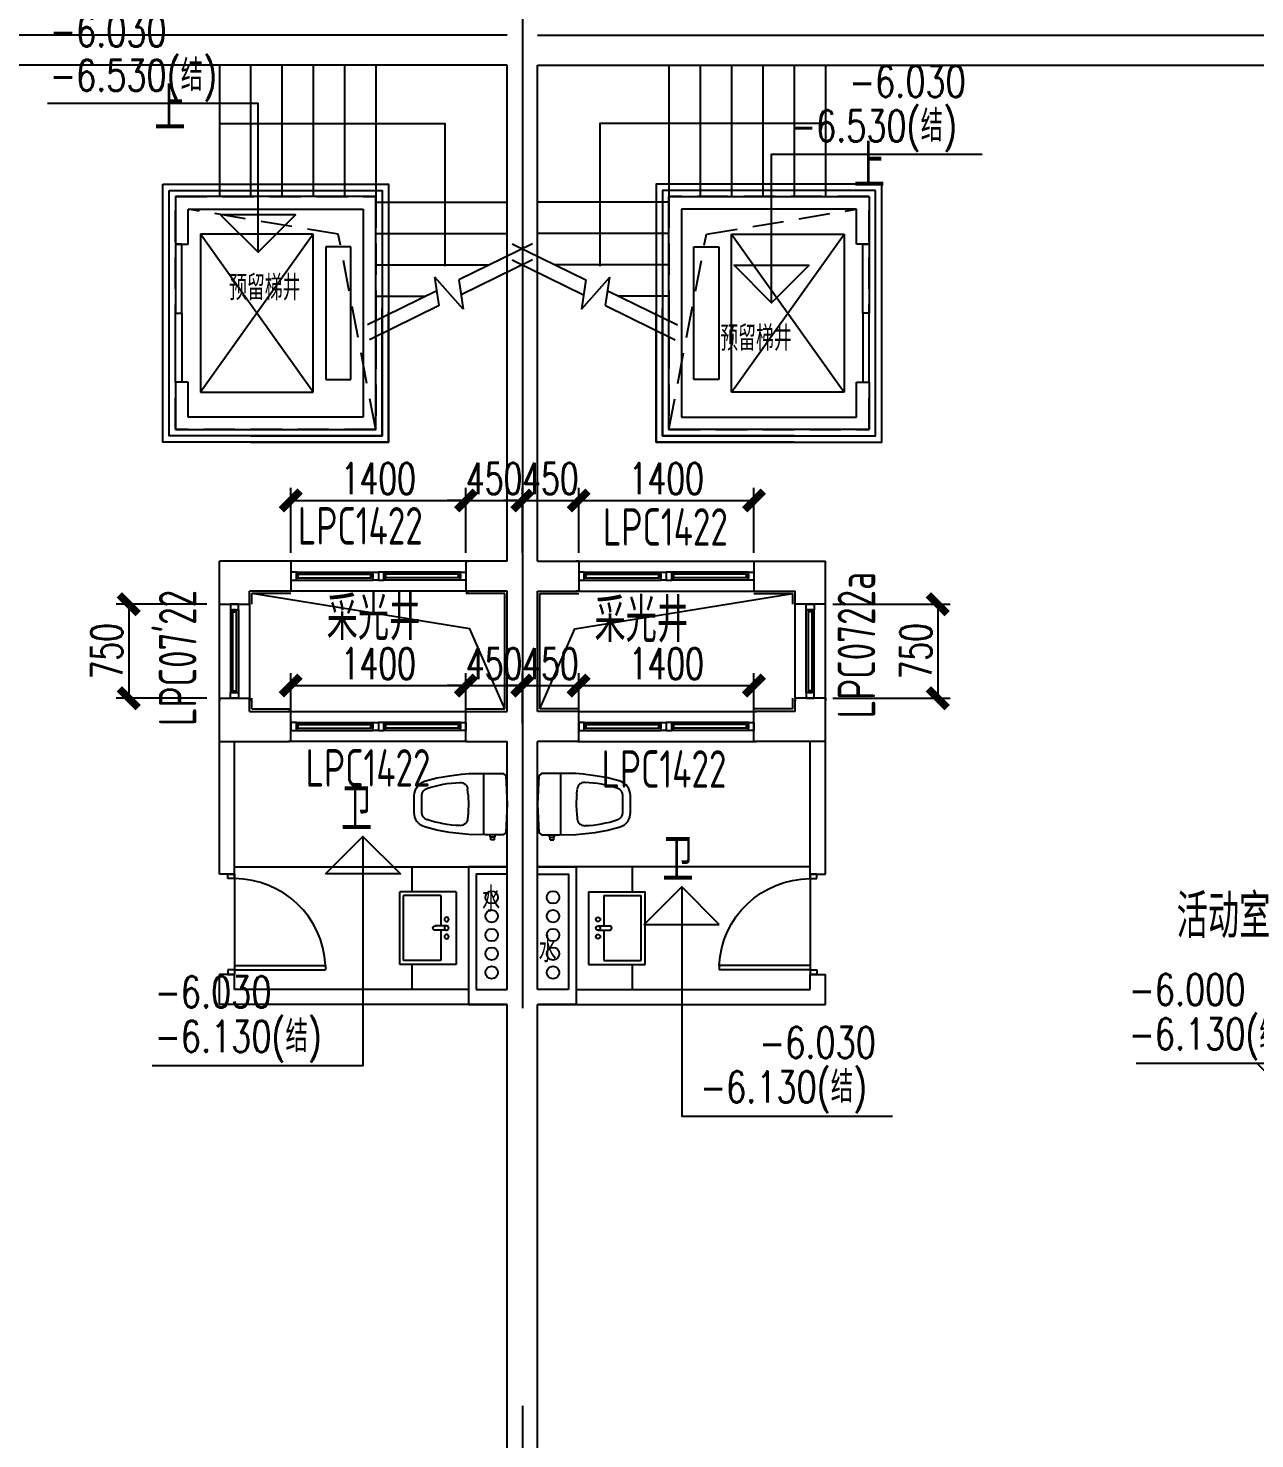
# Model space of a CAD drawing. Extents: x 296441 to 853063, y 459050 to 1117990.
# Drawn here: x 794477 to 804273, y 874442 to 885706 of the extents above; entities that cross this region are included whole.
import ezdxf

# ---------------------------------------------------------------- set-up
doc = ezdxf.new("R2010")
doc.units = 0
doc.header["$LTSCALE"] = 1000
for name, pattern in [('20-GRID$0$CENTER2', [28.575, 19.05, -3.175, 3.175, -3.175]), ('E-TEXT-BS01-20$0$HIDDEN', [0.375, 0.25, -0.125]), ('E-TEXT-BS01-MI-20$0$HIDDEN', [0.375, 0.25, -0.125]), ('E1-BS01-20$0$HIDDEN', [0.375, 0.25, -0.125])]:
    doc.linetypes.add(name, pattern=pattern)
for name, color, linetype in [('20-GRID$0$G-GRID', 8, '20-GRID$0$CENTER2'), ('20-PLAN-BS01-P$0$G-XREF', 2, 'Continuous'), ('DZ-PLAN-MAIN-FL01$0$A-WIND-IDEN', 33, 'Continuous'), ('E-TEXT-BS01-20$0$A-ANNO-LEVL', 3, 'Continuous'), ('E-TEXT-BS01-20$0$A-ANNO-LEVL-TEXT', 255, 'Continuous'), ('E-TEXT-BS01-20$0$A-HOLE', 211, 'Continuous'), ('E-TEXT-BS01-20$0$A-ROOM-IDEN', 4, 'Continuous'), ('E-TEXT-BS01-MI-20$0$A-ANNO-LEVL', 3, 'Continuous'), ('E-TEXT-BS01-MI-20$0$A-ANNO-LEVL-TEXT', 255, 'Continuous'), ('E-TEXT-BS01-MI-20$0$A-HOLE', 211, 'Continuous'), ('E-TEXT-BS01-MI-20$0$A-ROOM-IDEN', 4, 'Continuous'), ('E1-BS01-20$0$A-ANNO-ARRW', 2, 'Continuous'), ('E1-BS01-20$0$A-ANNO-SYMB', 6, 'Continuous'), ('E1-BS01-20$0$A-HOLE', 211, 'Continuous'), ('E1-BS01-20$0$A-HRAL', 5, 'Continuous'), ('E1-BS01-20$0$A-OVLK', 140, 'Continuous'), ('E1-BS01-20$0$A-STRS', 4, 'Continuous'), ('E1-BS01-20$0$A-WALL', 1, 'Continuous'), ('E1-BS01-20$0$A-WALL-FNSH', 6, 'Continuous'), ('E2-E3-FL03$0$E1-FL03$0$A-OVLK', 140, 'Continuous'), ('E2-E3-FL03$0$E1-FL03$0$A-SECT-WIND', 155, 'Continuous'), ('E2-E3-FL03$0$E1-FL03$0$A-SECT-WOOD', 17, 'Continuous'), ('E2-E3-FL03$0$E1-FL03$0$G-XREF', 2, 'Continuous'), ('G-XREF', 2, 'Continuous'), ('menchuangtao1$0$A-WALL', 1, 'Continuous'), ('ZT0_默认图层-----PM、LM、DY、JD', 7, 'Continuous'), ('ZT1_Dim---标注---PM、LM、DY、JD', 252, 'Continuous')]:
    doc.layers.add(name, color=color, linetype=linetype)
doc.layers.add('E1-BS01-20$0$A-ANNO-NPLT', color=215, linetype='Continuous', plot=False)
doc.layers.add('E1-BS01-20$0$ENTR-DETL-P$0$A-ANNO-NPLT', color=215, linetype='Continuous', plot=False)
doc.styles.add('E-TEXT-BS01-20$0$GOA_01_thin_0.75', font='romans.shx', dxfattribs={"width": 0.75, "bigfont": 'hzdx.shx'})
doc.styles.add('E-TEXT-BS01-MI-20$0$GOA_01_thin_0.75', font='romans.shx', dxfattribs={"width": 0.75, "bigfont": 'hzdx.shx'})
doc.styles.get("Standard").update_dxf_attribs({"font": 'gbenor.shx', "bigfont": 'gbcbig.shx'})
doc.styles.add('ZT-DIMSTYLE', font='ROMANS.shx', dxfattribs={"width": 0.7, "bigfont": 'CHINESE.shx'})
doc.dimstyles.new('ZT-DIM100', dxfattribs={"dimscale": 100, "dimtxt": 2.5, "dimasz": 1.5, "dimexe": 1, "dimexo": 1, "dimgap": 0.5, "dimtad": 1, "dimdec": 0, "dimdsep": 46, "dimtxsty": 'ZT-DIMSTYLE', "dimblk": 'ARCHTICK', "dimcen": 2.5, "dimclrd": 175, "dimclre": 175, "dimclrt": 7, "dimazin": 2, "dimtfac": 1, "dimtix": 1, "dimtmove": 2, "dimatfit": 3, "dimfxl": 0, "dimarcsym": 0})

# ---------------------------------------------------------------- blocks, each defined once
blk = doc.blocks.new('E1-BS01-20$0$321')
for p, q in [((-285, -102), (-285, -132)), ((-285, -102), (-264, -102)), ((-264, -97), (-245, -97)), ((-264, -97), (-264, -137)), ((-285, -132), (-264, -132)), ((-264, -137), (-245, -137)), ((-244, -188), (244, -188)), ((-77, -314), (-117, -317)), ((77, -314), (117, -317)), ((-68, -683), (68, -683))]:
    blk.add_line(p, q)
blk.add_lwpolyline([(226, -12), (0, 0), (-226, -12), (-245, -32), (-245, -178), (-243, -308), (-226, -461), (-209, -562), (-182, -661, 0.35122), (-68, -743), (68, -743, 0.322645), (182, -661), (209, -562), (226, -461), (238, -366), (243, -308), (244, -249), (244, -32)], format="xyb", close=True)
for centre, radius, start, end in [((-113, -377), 60, 94.4412, 182.1331), ((0, -1311), 1000, 85.5588, 94.4412), ((113, -377), 60, 357.8669, 85.5588), ((767, -344), 940, 182.1331, 198.4718), ((-767, -344), 940, 341.5282, 357.8669), ((-68, -623), 60, 198.4718, 270), ((68, -623), 60, 270, 341.5282)]:
    blk.add_arc(centre, radius, start, end)
blk = doc.blocks.new('E1-BS01-20$0$M1')
for p, q in [((-153, 60), (-153, 880)), ((-153, 880), (-113, 880)), ((-113, 60), (-113, 880)), ((-933, 60), (-973, 60)), ((-973, 0), (-973, 60)), ((-933, 60), (-933, 0)), ((-153, 60), (-113, 60)), ((-113, 60), (-73, 60)), ((-113, 60), (-113, 0)), ((-73, 0), (-73, 60)), ((-933, 0), (-973, 0)), ((-113, 0), (-73, 0))]:
    blk.add_line(p, q)
blk.add_arc((-113, 60), 820, 92.796, 180)
blk = doc.blocks.new('E1-BS01-20$0$B1 PLAN 1$0$SDFGSDFGSD')
for p, q in [((63782, 91479), (63782, 91029)), ((64362, 91479), (63782, 91479)), ((64362, 91479), (64362, 91029)), ((63812, 91359), (63812, 91059)), ((64055, 91359), (63812, 91359)), ((64055, 91404), (64055, 91312)), ((64090, 91404), (64090, 91312)), ((64332, 91359), (64090, 91359)), ((64332, 91359), (64332, 91059)), ((63782, 91029), (64362, 91029)), ((63812, 91059), (64332, 91059))]:
    blk.add_line(p, q)
for centre in [(64004, 91404), (64072, 91404), (64141, 91404)]:
    blk.add_circle(centre, 17.1)
blk.add_arc((64072, 91312), 17.1, 180, 0)
blk = doc.blocks.new('E-TEXT-BS01-20')
at = {"layer": 'E-TEXT-BS01-20$0$A-ANNO-LEVL'}
for points in [[(7489, 9640), (7489, 10828), (5807, 10828)], [(8327, 4976), (8327, 3145), (6644, 3145)]]:
    blk.add_lwpolyline(points, dxfattribs=at)
for points in [[(7189, 9940), (7489, 9640), (7789, 9940), (7189, 9940)], [(8027, 4676), (8327, 4976), (8627, 4676), (8027, 4676)]]:
    blk.add_lwpolyline(points, close=True, dxfattribs=at)
at = {"layer": 'E-TEXT-BS01-20$0$A-ANNO-LEVL-TEXT', "style": 'E-TEXT-BS01-20$0$GOA_01_thin_0.75', "width": 0.75}
for s, p in [('-6.030', (5827, 11283)), ('-6.530(结)', (5827, 10928)), ('-6.030', (6664, 3609)), ('-6.130(结)', (6664, 3254))]:
    blk.add_text(s, height=250, dxfattribs=at).set_placement(p)
at = {"layer": 'E-TEXT-BS01-20$0$A-HOLE', "linetype": 'E-TEXT-BS01-20$0$HIDDEN', "style": 'E-TEXT-BS01-20$0$GOA_01_thin_0.75', "width": 0.75}
for s, p in [('预留梯井', (7258, 9257)), ('水', (9279, 4374))]:
    blk.add_text(s, height=200, dxfattribs=at).set_placement(p)
at = {"layer": 'E-TEXT-BS01-20$0$A-ROOM-IDEN', "style": 'E-TEXT-BS01-20$0$GOA_01_thin_0.75', "width": 0.75}
for s, p in [('上', (6662, 10610)), ('采光井', (8037, 6544)), ('卫', (8151, 5020))]:
    blk.add_text(s, height=350, dxfattribs=at).set_placement(p)
blk = doc.blocks.new('E-TEXT-BS01-MI-20')
at = {"layer": 'E-TEXT-BS01-MI-20$0$A-ANNO-LEVL'}
for points in [[(-7609, 9682), (-7609, 10870), (-5927, 10870)], [(-8327, 5018), (-8327, 3187), (-6644, 3187)], [(-3732, 3609), (-3432, 3309), (-3132, 3609), (-4698, 3609)]]:
    blk.add_lwpolyline(points, dxfattribs=at)
for points in [[(-7309, 9982), (-7609, 9682), (-7909, 9982), (-7309, 9982)], [(-8027, 4718), (-8327, 5018), (-8627, 4718), (-8027, 4718)]]:
    blk.add_lwpolyline(points, close=True, dxfattribs=at)
at = {"layer": 'E-TEXT-BS01-MI-20$0$A-ANNO-LEVL-TEXT', "style": 'E-TEXT-BS01-MI-20$0$GOA_01_thin_0.75', "width": 0.75}
for s, p in [('-6.030', (-6991, 11325)), ('-6.530(结)', (-7463, 10970)), ('-6.000', (-4757, 4073)), ('-6.130(结)', (-4757, 3719)), ('-6.030', (-7709, 3651)), ('-6.130(结)', (-8181, 3296))]:
    blk.add_text(s, height=250, dxfattribs=at).set_placement(p)
at = {"layer": 'E-TEXT-BS01-MI-20$0$A-HOLE', "linetype": 'E-TEXT-BS01-MI-20$0$HIDDEN', "style": 'E-TEXT-BS01-MI-20$0$GOA_01_thin_0.75', "width": 0.75}
for s, p in [('预留梯井', (-8019, 9299)), ('水', (-9470, 4416))]:
    blk.add_text(s, height=200, dxfattribs=at).set_placement(p)
at = {"layer": 'E-TEXT-BS01-MI-20$0$A-ROOM-IDEN', "style": 'E-TEXT-BS01-MI-20$0$GOA_01_thin_0.75', "width": 0.75}
for s, p in [('上', (-6953, 10598)), ('采光井', (-9024, 6973)), ('卫', (-8481, 5062)), ('活动室', (-4374, 4609))]:
    blk.add_text(s, height=350, dxfattribs=at).set_placement(p)
blk = doc.blocks.new('*U428')
at = {"layer": 'E2-E3-FL03$0$E1-FL03$0$A-SECT-WIND'}
for p, q in [((45, 32.5), (655, 32.5)), ((60, 15), (640, 15)), ((45, -32.5), (655, -32.5)), ((60, -15), (640, -15))]:
    blk.add_line(p, q, dxfattribs=at)
at = {"layer": 'E2-E3-FL03$0$E1-FL03$0$A-SECT-WOOD'}
for points in [[(0, 32.5), (45, 32.5), (45, -32.5), (0, -32.5)], [(60, 15), (60, -15), (45, -15), (45, 15)], [(640, 15), (640, -15), (655, -15), (655, 15)], [(700, 32.5), (655, 32.5), (655, -32.5), (700, -32.5)]]:
    blk.add_lwpolyline(points, close=True, dxfattribs=at)
blk = doc.blocks.new('*U1722')
at = {"layer": 'E2-E3-FL03$0$E1-FL03$0$A-SECT-WIND'}
for p, q in [((45, 32), (705, 32)), ((60, 15), (690, 15)), ((45, -32), (705, -32)), ((60, -15), (690, -15))]:
    blk.add_line(p, q, dxfattribs=at)
at = {"layer": 'E2-E3-FL03$0$E1-FL03$0$A-SECT-WOOD'}
for points in [[(0, 32), (45, 32), (45, -32), (0, -32)], [(60, 15), (60, -15), (45, -15), (45, 15)], [(690, 15), (690, -15), (705, -15), (705, 15)], [(750, 32), (705, 32), (705, -32), (750, -32)]]:
    blk.add_lwpolyline(points, close=True, dxfattribs=at)
blk = doc.blocks.new('YQ121111477')
at = {"layer": '20-GRID$0$G-GRID'}
blk.add_line((30300, 31320.2), (30300, 1220.2), dxfattribs=at)
at = {"layer": 'E1-BS01-20$0$A-ANNO-ARRW', "elevation": 0}
for points in [[(27880, 19335.2), (29680, 19335.2), (29680, 18195.2)], [(32720, 19335.2), (30920, 19335.2), (30920, 18195.2)]]:
    blk.add_lwpolyline(points, dxfattribs=at)
for points in [[(29680, 18910.2, 0, 0, 0), (29680, 18495.2, 80, 0, 0), (29680, 18195.2, 0, 0, 0)], [(30920, 18910.2, 0, 0, 0), (30920, 18495.2, 80, 0, 0), (30920, 18195.2, 0, 0, 0)]]:
    blk.add_lwpolyline(points, format="xyseb", dxfattribs=at)
at = {"layer": 'E1-BS01-20$0$A-ANNO-NPLT'}
for p, q in [((27880, 13340.2, 0), (27880, 14400.2, 0)), ((28000, 13340.2, 0), (28000, 14400.2, 0)), ((32600, 13340.2, 0), (32600, 14400.2, 0)), ((32720, 13340.2, 0), (32720, 14400.2, 0)), ((28000, 13340.2, 0), (27880, 13340.2, 0)), ((28000, 13400.2, 0), (30180, 13400.2, 0)), ((28000, 13340.2, 0), (28000, 12540.2, 0)), ((29420, 13200.2, 0), (29420, 13400.2, 0)), ((32600, 13400.2, 0), (30420, 13400.2, 0)), ((31180, 13200.2, 0), (31180, 13400.2, 0)), ((32600, 13340.2, 0), (32720, 13340.2, 0)), ((32600, 13340.2, 0), (32600, 12540.2, 0)), ((29420, 12420.2, 0), (29420, 12620.2, 0)), ((31180, 12420.2, 0), (31180, 12620.2, 0)), ((28000, 12540.2, 0), (27880, 12540.2, 0)), ((27880, 12300.2, 0), (27880, 12540.2, 0)), ((28000, 12420.2, 0), (28000, 12540.2, 0)), ((32600, 12540.2, 0), (32720, 12540.2, 0)), ((32600, 12420.2, 0), (32600, 12540.2, 0)), ((32720, 12300.2, 0), (32720, 12540.2, 0)), ((29870, 12420.2, 0), (28000, 12420.2, 0)), ((30730, 12420.2, 0), (32600, 12420.2, 0)), ((30180, 12300.2, 0), (27880, 12300.2, 0)), ((30420, 12300.2, 0), (32720, 12300.2, 0))]:
    blk.add_line(p, q, dxfattribs=at)
at = {"layer": 'E1-BS01-20$0$A-ANNO-SYMB'}
for p, q in [((30381.8, 18373.7, 0), (29793.4, 18085.2, 0)), ((30218.2, 18373.7, 0), (30806.6, 18085.2, 0)), ((30381.8, 18245.8, 0), (29811, 17966, 0)), ((30218.2, 18245.8, 0), (30789, 17966, 0)), ((29827.9, 17851.8, 0), (29602.1, 18108.5, 0)), ((29635.9, 17880.1, 0), (29602.1, 18108.5, 0)), ((29793.4, 18085.2, 0), (29827.9, 17851.8, 0)), ((30772.1, 17851.8, 0), (30997.9, 18108.5, 0)), ((30806.6, 18085.2, 0), (30772.1, 17851.8, 0)), ((30964.1, 17880.1, 0), (30997.9, 18108.5, 0)), ((29618.3, 17999.3, 0), (29062, 17726.6, 0)), ((30981.7, 17999.3, 0), (31538, 17726.6, 0)), ((29635.9, 17880.1, 0), (29079.6, 17607.4, 0)), ((30964.1, 17880.1, 0), (31520.4, 17607.4, 0))]:
    blk.add_line(p, q, dxfattribs=at)
at = {"layer": 'E1-BS01-20$0$A-HOLE', "linetype": 'E1-BS01-20$0$HIDDEN', "elevation": 0}
for points in [[(27530, 18750.2), (29130, 18750.2), (29130, 16890.2), (27530, 16890.2)], [(33070, 18750.2), (31470, 18750.2), (31470, 16890.2), (33070, 16890.2)]]:
    blk.add_lwpolyline(points, close=True, dxfattribs=at)
for points in [[(29130, 16890.2), (28830, 18450.2), (27630, 18650.2)], [(31470, 16890.2), (31770, 18450.2), (32970, 18650.2)]]:
    blk.add_lwpolyline(points, dxfattribs=at)
at = {"layer": 'E1-BS01-20$0$A-HOLE', "elevation": 0}
for points in [[(30160, 14660.2), (29880, 15300.2), (28140, 15580.2)], [(30440, 14660.2), (30720, 15300.2), (32460, 15580.2)]]:
    blk.add_lwpolyline(points, dxfattribs=at)
at = {"layer": 'E1-BS01-20$0$A-HRAL', "elevation": 0}
for points in [[(27430, 18850.2), (29230, 18850.2), (29230, 16790.2), (27430, 16790.2)], [(33170, 18850.2), (31370, 18850.2), (31370, 16790.2), (33170, 16790.2)], [(27480, 18800.2), (29180, 18800.2), (29180, 16840.2), (27480, 16840.2)], [(33120, 18800.2), (31420, 18800.2), (31420, 16840.2), (33120, 16840.2)]]:
    blk.add_lwpolyline(points, close=True, dxfattribs=at)
for points in [[(28130, 16840.2), (29180, 16840.2), (29180, 17855.9)], [(28130, 16790.2), (29230, 16790.2), (29230, 17831.4)], [(32470, 16790.2), (31370, 16790.2), (31370, 17831.4)], [(32470, 16840.2), (31420, 16840.2), (31420, 17855.9)]]:
    blk.add_lwpolyline(points, dxfattribs=at)
at = {"layer": 'E1-BS01-20$0$A-OVLK', "linetype": 'E1-BS01-20$0$HIDDEN', "ltscale": 10}
for p, q in [((28630, 18450.2, 0), (27730, 17190.2, 0)), ((28630, 17190.2, 0), (27730, 18450.2, 0)), ((31970, 17190.2, 0), (32870, 18450.2, 0)), ((31970, 18450.2, 0), (32870, 17190.2, 0))]:
    blk.add_line(p, q, dxfattribs=at)
at = {"layer": 'E1-BS01-20$0$A-OVLK'}
for p, q in [((29860, 15840.2, 0), (28440, 15840.2, 0)), ((30740, 15840.2, 0), (32160, 15840.2, 0)), ((29860, 15600.2, 0), (28440, 15600.2, 0)), ((30750, 15600.2, 0), (32170, 15600.2, 0)), ((27880, 14735.2, 0), (27880, 15505.2, 0)), ((32720, 14735.2, 0), (32720, 15505.2, 0)), ((30750, 14640.2, 0), (32170, 14640.2, 0)), ((29860, 14400.2, 0), (28440, 14400.2, 0)), ((30740, 14400.2, 0), (32160, 14400.2, 0))]:
    blk.add_line(p, q, dxfattribs=at)
at = {"layer": 'E1-BS01-20$0$A-OVLK', "linetype": 'E1-BS01-20$0$HIDDEN', "ltscale": 10, "elevation": 0}
for points in [[(27630, 17270.2), (27530, 17270.2), (27530, 16890.2), (29130, 16890.2), (29130, 18750.2), (27530, 18750.2), (27530, 18370.2), (27630, 18370.2), (27630, 18650.2), (29030, 18650.2), (29030, 16990.2), (27630, 16990.2), (27630, 17270.2)], [(32970, 17270.2), (33070, 17270.2), (33070, 16890.2), (31470, 16890.2), (31470, 18750.2), (33070, 18750.2), (33070, 18370.2), (32970, 18370.2), (32970, 18650.2), (31570, 18650.2), (31570, 16990.2), (32970, 16990.2), (32970, 17270.2)]]:
    blk.add_lwpolyline(points, dxfattribs=at)
for points in [[(27580, 18370.2), (27530, 18370.2), (27530, 17820.2), (27580, 17820.2)], [(27730, 17190.2), (28630, 17190.2), (28630, 18450.2), (27730, 18450.2)], [(32870, 17190.2), (31970, 17190.2), (31970, 18450.2), (32870, 18450.2)], [(33020, 18370.2), (33070, 18370.2), (33070, 17820.2), (33020, 17820.2)], [(28730, 17290.2), (28930, 17290.2), (28930, 18350.2), (28730, 18350.2)], [(31870, 17290.2), (31670, 17290.2), (31670, 18350.2), (31870, 18350.2)], [(27580, 17270.2), (27530, 17270.2), (27530, 17820.2), (27580, 17820.2)], [(33020, 17270.2), (33070, 17270.2), (33070, 17820.2), (33020, 17820.2)]]:
    blk.add_lwpolyline(points, close=True, dxfattribs=at)
at = {"layer": 'E1-BS01-20$0$A-STRS', "ltscale": 0.1}
for p, q in [((27880, 19800.2, 0), (27880, 18750.2, 0)), ((28130, 19800.2, 0), (28130, 18750.2, 0)), ((28380, 19800.2, 0), (28380, 18750.2, 0)), ((28630, 19800.2, 0), (28630, 18750.2, 0)), ((28880, 19800.2, 0), (28880, 18750.2, 0)), ((29130, 19800.2, 0), (29130, 18750.2, 0)), ((31470, 19800.2, 0), (31470, 18750.2, 0)), ((31720, 19800.2, 0), (31720, 18750.2, 0)), ((31970, 19800.2, 0), (31970, 18750.2, 0)), ((32220, 19800.2, 0), (32220, 18750.2, 0)), ((32470, 19800.2, 0), (32470, 18750.2, 0)), ((32720, 19800.2, 0), (32720, 18750.2, 0)), ((29130, 18705.2, 0), (30180, 18705.2, 0)), ((31470, 18705.2, 0), (30420, 18705.2, 0)), ((29130, 18455.2, 0), (30180, 18455.2, 0)), ((31470, 18455.2, 0), (30420, 18455.2, 0)), ((29130, 18205.2, 0), (30038.1, 18205.2, 0)), ((31470, 18205.2, 0), (30561.9, 18205.2, 0)), ((29130, 17955.2, 0), (29528.2, 17955.2, 0)), ((31470, 17955.2, 0), (31071.8, 17955.2, 0))]:
    blk.add_line(p, q, dxfattribs=at)
at = {"layer": 'E1-BS01-20$0$A-STRS', "ltscale": 0.1, "elevation": 0}
for points in [[(28130, 16890.2), (29130, 16890.2), (29130, 17880.4)], [(32470, 16890.2), (31470, 16890.2), (31470, 17880.4)]]:
    blk.add_lwpolyline(points, dxfattribs=at)
at = {"layer": 'E1-BS01-20$0$A-WALL'}
for p, q in [((30180, 20040.2, 0), (24020, 20040.2, 0)), ((30420, 20040.2, 0), (36580, 20040.2, 0)), ((30180, 19800.2, 0), (24020, 19800.2, 0)), ((30180, 15840.2, 0), (30180, 19800.2, 0)), ((30420, 19800.2, 0), (36580, 19800.2, 0)), ((30420, 15840.2, 0), (30420, 19800.2, 0)), ((28440, 15840.2, 0), (27880, 15840.2, 0)), ((27880, 15505.2, 0), (27880, 15840.2, 0)), ((30180, 15840.2, 0), (29860, 15840.2, 0)), ((30420, 15840.2, 0), (30740, 15840.2, 0)), ((32160, 15840.2, 0), (32720, 15840.2, 0)), ((32720, 15505.2, 0), (32720, 15840.2, 0)), ((28440, 15600.2, 0), (28120, 15600.2, 0)), ((28120, 15505.2, 0), (28120, 15600.2, 0)), ((30180, 15600.2, 0), (29860, 15600.2, 0)), ((30180, 14640.2, 0), (30180, 15600.2, 0)), ((30420, 14640.2, 0), (30420, 15600.2, 0)), ((30420, 15600.2, 0), (30740, 15600.2, 0)), ((32160, 15600.2, 0), (32480, 15600.2, 0)), ((32480, 15505.2, 0), (32480, 15600.2, 0)), ((27880, 14400.2, 0), (27880, 14735.2, 0)), ((28120, 14640.2, 0), (28120, 14735.2, 0)), ((32480, 14640.2, 0), (32480, 14735.2, 0)), ((32720, 14400.2, 0), (32720, 14735.2, 0)), ((28120, 14640.2, 0), (28440, 14640.2, 0)), ((29860, 14640.2, 0), (30180, 14640.2, 0)), ((30740, 14640.2, 0), (30420, 14640.2, 0)), ((32480, 14640.2, 0), (32160, 14640.2, 0)), ((27880, 14400.2, 0), (28440, 14400.2, 0)), ((29860, 14400.2, 0), (30180, 14400.2, 0)), ((30180, 12420.2, 0), (30180, 14400.2, 0)), ((30420, 12420.2, 0), (30420, 14400.2, 0)), ((30740, 14400.2, 0), (30420, 14400.2, 0)), ((32720, 14400.2, 0), (32160, 14400.2, 0)), ((29930, 12420.2, 0), (30180, 12420.2, 0)), ((30670, 12420.2, 0), (30420, 12420.2, 0)), ((30180, 4740.2, 0), (30180, 12300.2, 0)), ((30420, 4740.2, 0), (30420, 12300.2, 0))]:
    blk.add_line(p, q, dxfattribs=at)
at = {"layer": 'E1-BS01-20$0$A-WALL', "elevation": 0}
for points in [[(30180, 13400.2), (29870, 13400.2), (29870, 12300.2), (30180, 12300.2)], [(30180, 13340.2), (29930, 13340.2), (29930, 12420.2)], [(30420, 13400.2), (30730, 13400.2), (30730, 12300.2), (30420, 12300.2)], [(30420, 13340.2), (30670, 13340.2), (30670, 12420.2)]]:
    blk.add_lwpolyline(points, dxfattribs=at)
at = {"layer": 'E1-BS01-20$0$A-WALL-FNSH'}
for p, q in [((28450, 15580.2, 0), (28140, 15580.2, 0)), ((28140, 15495.2, 0), (28140, 15580.2, 0)), ((30160, 15580.2, 0), (29850, 15580.2, 0)), ((30160, 14660.2, 0), (30160, 15580.2, 0)), ((30440, 14660.2, 0), (30440, 15580.2, 0)), ((30440, 15580.2, 0), (30750, 15580.2, 0)), ((32150, 15580.2, 0), (32460, 15580.2, 0)), ((32460, 15495.2, 0), (32460, 15580.2, 0)), ((28140, 14660.2, 0), (28140, 14745.2, 0)), ((28140, 14660.2, 0), (28450, 14660.2, 0)), ((29850, 14660.2, 0), (30160, 14660.2, 0)), ((30750, 14660.2, 0), (30440, 14660.2, 0)), ((32460, 14660.2, 0), (32150, 14660.2, 0)), ((32460, 14660.2, 0), (32460, 14745.2, 0))]:
    blk.add_line(p, q, dxfattribs=at)
at = {"layer": 'E1-BS01-20$0$ENTR-DETL-P$0$A-ANNO-NPLT'}
for centre in [(30055, 13154.9, 0), (30545, 13154.9, 0), (30055, 13004.9, 0), (30545, 13004.9, 0), (30055, 12854.9, 0), (30545, 12854.9, 0), (30055, 12704.9, 0), (30545, 12704.9, 0), (30055, 12554.9, 0), (30545, 12554.9, 0)]:
    blk.add_circle(centre, 50, dxfattribs=at)
at = {"layer": 'E2-E3-FL03$0$E1-FL03$0$A-OVLK'}
for p, q in [((28120, 15495.2, 0), (28120, 14745.2, 0)), ((32480, 14745.2, 0), (32480, 15495.2, 0)), ((28450, 14640.2, 0), (29850, 14640.2, 0))]:
    blk.add_line(p, q, dxfattribs=at)
at = {"layer": 'menchuangtao1$0$A-WALL'}
for p, q in [((28450, 15840.2, 0), (28430, 15840.2, 0)), ((28450, 15840.2, 0), (28450, 15600.2, 0)), ((29850, 15840.2, 0), (29850, 15600.2, 0)), ((29850, 15840.2, 0), (29870, 15840.2, 0)), ((30750, 15840.2, 0), (30730, 15840.2, 0)), ((30750, 15840.2, 0), (30750, 15600.2, 0)), ((32150, 15840.2, 0), (32150, 15600.2, 0)), ((32150, 15840.2, 0), (32170, 15840.2, 0)), ((28450, 15600.2, 0), (28430, 15600.2, 0)), ((29850, 15600.2, 0), (29870, 15600.2, 0)), ((30750, 15600.2, 0), (30730, 15600.2, 0)), ((27880, 15495.2, 0), (27880, 15515.2, 0)), ((27880, 15495.2, 0), (28120, 15495.2, 0)), ((28120, 15495.2, 0), (28120, 15515.2, 0)), ((32480, 15495.2, 0), (32480, 15515.2, 0)), ((32720, 15495.2, 0), (32480, 15495.2, 0)), ((32720, 15495.2, 0), (32720, 15515.2, 0)), ((27880, 14745.2, 0), (28120, 14745.2, 0)), ((27880, 14745.2, 0), (27880, 14725.2, 0)), ((28120, 14745.2, 0), (28120, 14725.2, 0)), ((32720, 14745.2, 0), (32480, 14745.2, 0)), ((32480, 14745.2, 0), (32480, 14725.2, 0)), ((32720, 14745.2, 0), (32720, 14725.2, 0)), ((28450, 14640.2, 0), (28430, 14640.2, 0)), ((28450, 14400.2, 0), (28450, 14640.2, 0)), ((29850, 14400.2, 0), (29850, 14640.2, 0)), ((29850, 14640.2, 0), (29870, 14640.2, 0)), ((30750, 14640.2, 0), (30730, 14640.2, 0)), ((30750, 14400.2, 0), (30750, 14640.2, 0)), ((32150, 14400.2, 0), (32150, 14640.2, 0)), ((28450, 14400.2, 0), (28430, 14400.2, 0)), ((29850, 14400.2, 0), (29870, 14400.2, 0)), ((30750, 14400.2, 0), (30730, 14400.2, 0)), ((32150, 14400.2, 0), (32170, 14400.2, 0))]:
    blk.add_line(p, q, dxfattribs=at)
at = {"layer": '20-PLAN-BS01-P$0$G-XREF'}
for name, p in [('E-TEXT-BS01-20', (20700, 8665.9, 0)), ('E-TEXT-BS01-MI-20', (39900, 8220.2, 0))]:
    blk.add_blockref(name, p, dxfattribs=at)
at = {"layer": 'E1-BS01-20$0$A-ANNO-NPLT', "extrusion": (0, 0, -1), "zscale": -1, "rotation": 90}
for name, p in [('E1-BS01-20$0$321', (-30180, 13900.2, 0)), ('E1-BS01-20$0$B1 PLAN 1$0$SDFGSDFGSD', (61708.7, -51162.2, 0))]:
    blk.add_blockref(name, p, dxfattribs=at)
at = {"layer": 'E1-BS01-20$0$A-ANNO-NPLT', "extrusion": (0, 0, -1), "xscale": -1, "zscale": -1, "rotation": 270}
blk.add_blockref('E1-BS01-20$0$321', (-30420, 13900.2, 0), dxfattribs=at)
at = {"layer": 'E1-BS01-20$0$A-ANNO-NPLT', "zscale": 0.8888888889923692}
for p, xscale, yscale, rotation in [((27946.7, 12475.1, 0), 0.8888888889923692, 0.8888888889923692, 270), ((32653.3, 12475.1, 0), -0.8888888889923714, 0.8888888889923714, 90)]:
    blk.add_blockref('E1-BS01-20$0$M1', p, dxfattribs=dict(at, xscale=xscale, yscale=yscale, rotation=rotation))
at = {"layer": 'E1-BS01-20$0$A-ANNO-NPLT', "rotation": 90}
blk.add_blockref('E1-BS01-20$0$B1 PLAN 1$0$SDFGSDFGSD', (122308.7, -51162.2, 0), dxfattribs=at)
at = {"layer": 'E2-E3-FL03$0$E1-FL03$0$G-XREF', "extrusion": (0, 0, -1), "zscale": -1}
for name, p, rotation in [('*U428', (-28450, 15720.2, 0), 180), ('*U428', (-30750, 15720.2, 0), 180), ('*U1722', (-28000, 15495.2, 0), 270), ('*U1722', (-32600, 14745.2, 0), 90), ('*U428', (-28450, 14520.2, 0), 180), ('*U428', (-30750, 14520.2, 0), 180)]:
    blk.add_blockref(name, p, dxfattribs=dict(at, rotation=rotation))
at = {"layer": 'E2-E3-FL03$0$E1-FL03$0$G-XREF', "extrusion": (0, 0, -1), "xscale": -1, "zscale": -1, "rotation": 180}
for p in [(-29850, 15720.2, 0), (-32150, 15720.2, 0), (-29850, 14520.2, 0), (-32150, 14520.2, 0)]:
    blk.add_blockref('*U428', p, dxfattribs=at)
blk = doc.blocks.new('_ArchTick')
at = {"color": 0, "linetype": 'ByBlock', "const_width": 0.4}
blk.add_lwpolyline([(-0.5, -0.5), (0.5, 0.5)], dxfattribs=at)
blk = doc.blocks.new('*D1774')
at = {"layer": 'Defpoints', "color": 0, "ltscale": 1000, "transparency": 16777216}
for p in [(4679, -225, 0), (4679, -975, 0), (5618, -975)]:
    blk.add_point(p, dxfattribs=at)
at = {"layer": 'ZT1_Dim---标注---PM、LM、DY、JD', "color": 175, "linetype": 'ByBlock', "lineweight": -2, "ltscale": 1000, "transparency": 16777216}
for p, q in [((4779, -225), (5718, -225)), ((5618, -225), (5618, -975)), ((4779, -975), (5718, -975))]:
    blk.add_line(p, q, dxfattribs=at)
at = {"layer": 'ZT1_Dim---标注---PM、LM、DY、JD', "color": 175, "lineweight": -2, "ltscale": 1000, "transparency": 16777216, "xscale": 150, "yscale": 150, "zscale": 150}
for p, rotation in [((5618, -225), 90), ((5618, -975), 270)]:
    blk.add_blockref('_ArchTick', p, dxfattribs=dict(at, rotation=rotation))
at = {"layer": 'ZT1_Dim---标注---PM、LM、DY、JD', "color": 7, "ltscale": 1000, "transparency": 16777216, "insert": (5443, -600), "char_height": 250, "attachment_point": 5, "rotation": 90, "style": 'ZT-DIMSTYLE'}
blk.add_mtext('750', dxfattribs=at)
blk = doc.blocks.new('*D1775')
at = {"layer": 'Defpoints', "color": 0, "ltscale": 1000, "transparency": 16777216}
for p in [(4150, -874), (2750, -1277, 0), (4150, -1277, 0)]:
    blk.add_point(p, dxfattribs=at)
at = {"layer": 'ZT1_Dim---标注---PM、LM、DY、JD', "color": 175, "linetype": 'ByBlock', "lineweight": -2, "ltscale": 1000, "transparency": 16777216}
for p, q in [((2750, -1177), (2750, -774)), ((4150, -1177), (4150, -774)), ((2750, -874), (4150, -874))]:
    blk.add_line(p, q, dxfattribs=at)
at = {"layer": 'ZT1_Dim---标注---PM、LM、DY、JD', "color": 175, "lineweight": -2, "ltscale": 1000, "transparency": 16777216, "xscale": 150, "yscale": 150, "zscale": 150, "rotation": 180}
blk.add_blockref('_ArchTick', (2750, -874), dxfattribs=at)
at = {"layer": 'ZT1_Dim---标注---PM、LM、DY、JD', "color": 175, "lineweight": -2, "ltscale": 1000, "transparency": 16777216, "xscale": 150, "yscale": 150, "zscale": 150}
blk.add_blockref('_ArchTick', (4150, -874), dxfattribs=at)
at = {"layer": 'ZT1_Dim---标注---PM、LM、DY、JD', "color": 7, "ltscale": 1000, "transparency": 16777216, "insert": (3450, -699), "char_height": 250, "attachment_point": 5, "style": 'ZT-DIMSTYLE'}
blk.add_mtext('1400', dxfattribs=at)
blk = doc.blocks.new('*D1776')
at = {"layer": 'Defpoints', "color": 0, "ltscale": 1000, "transparency": 16777216}
for p in [(2750, -874), (2300, -1277), (2750, -1277, 0)]:
    blk.add_point(p, dxfattribs=at)
at = {"layer": 'ZT1_Dim---标注---PM、LM、DY、JD', "color": 175, "linetype": 'ByBlock', "lineweight": -2, "ltscale": 1000, "transparency": 16777216}
for p, q in [((2300, -1177), (2300, -774)), ((2750, -1177), (2750, -774)), ((2300, -874), (2150, -874)), ((2300, -874), (2750, -874)), ((2750, -874), (2900, -874))]:
    blk.add_line(p, q, dxfattribs=at)
at = {"layer": 'ZT1_Dim---标注---PM、LM、DY、JD', "color": 175, "lineweight": -2, "ltscale": 1000, "transparency": 16777216, "xscale": 150, "yscale": 150, "zscale": 150}
blk.add_blockref('_ArchTick', (2300, -874), dxfattribs=at)
at = {"layer": 'ZT1_Dim---标注---PM、LM、DY、JD', "color": 175, "lineweight": -2, "ltscale": 1000, "transparency": 16777216, "xscale": 150, "yscale": 150, "zscale": 150, "rotation": 180}
blk.add_blockref('_ArchTick', (2750, -874), dxfattribs=at)
at = {"layer": 'ZT1_Dim---标注---PM、LM、DY、JD', "color": 7, "ltscale": 1000, "transparency": 16777216, "insert": (2525, -699), "char_height": 250, "attachment_point": 5, "style": 'ZT-DIMSTYLE'}
blk.add_mtext('450', dxfattribs=at)
blk = doc.blocks.new('*D1777')
at = {"layer": 'Defpoints', "color": 0, "ltscale": 1000, "transparency": 16777216}
for p in [(2300, -874), (1850, -1277), (2300, -1277)]:
    blk.add_point(p, dxfattribs=at)
at = {"layer": 'ZT1_Dim---标注---PM、LM、DY、JD', "color": 175, "linetype": 'ByBlock', "lineweight": -2, "ltscale": 1000, "transparency": 16777216}
for p, q in [((1850, -1177), (1850, -774)), ((2300, -1177), (2300, -774)), ((1850, -874), (1700, -874)), ((1850, -874), (2300, -874)), ((2300, -874), (2450, -874))]:
    blk.add_line(p, q, dxfattribs=at)
at = {"layer": 'ZT1_Dim---标注---PM、LM、DY、JD', "color": 175, "lineweight": -2, "ltscale": 1000, "transparency": 16777216, "xscale": 150, "yscale": 150, "zscale": 150}
blk.add_blockref('_ArchTick', (1850, -874), dxfattribs=at)
at = {"layer": 'ZT1_Dim---标注---PM、LM、DY、JD', "color": 175, "lineweight": -2, "ltscale": 1000, "transparency": 16777216, "xscale": 150, "yscale": 150, "zscale": 150, "rotation": 180}
blk.add_blockref('_ArchTick', (2300, -874), dxfattribs=at)
at = {"layer": 'ZT1_Dim---标注---PM、LM、DY、JD', "color": 7, "ltscale": 1000, "transparency": 16777216, "insert": (2075, -699), "char_height": 250, "attachment_point": 5, "style": 'ZT-DIMSTYLE'}
blk.add_mtext('450', dxfattribs=at)
blk = doc.blocks.new('*D1778')
at = {"layer": 'Defpoints', "color": 0, "ltscale": 1000, "transparency": 16777216}
for p in [(1850, -874), (450, -1277), (1850, -1277)]:
    blk.add_point(p, dxfattribs=at)
at = {"layer": 'ZT1_Dim---标注---PM、LM、DY、JD', "color": 175, "linetype": 'ByBlock', "lineweight": -2, "ltscale": 1000, "transparency": 16777216}
for p, q in [((450, -1177), (450, -774)), ((1850, -1177), (1850, -774)), ((450, -874), (1850, -874))]:
    blk.add_line(p, q, dxfattribs=at)
at = {"layer": 'ZT1_Dim---标注---PM、LM、DY、JD', "color": 175, "lineweight": -2, "ltscale": 1000, "transparency": 16777216, "xscale": 150, "yscale": 150, "zscale": 150, "rotation": 180}
blk.add_blockref('_ArchTick', (450, -874), dxfattribs=at)
at = {"layer": 'ZT1_Dim---标注---PM、LM、DY、JD', "color": 175, "lineweight": -2, "ltscale": 1000, "transparency": 16777216, "xscale": 150, "yscale": 150, "zscale": 150}
blk.add_blockref('_ArchTick', (1850, -874), dxfattribs=at)
at = {"layer": 'ZT1_Dim---标注---PM、LM、DY、JD', "color": 7, "ltscale": 1000, "transparency": 16777216, "insert": (1150, -699), "char_height": 250, "attachment_point": 5, "style": 'ZT-DIMSTYLE'}
blk.add_mtext('1400', dxfattribs=at)
blk = doc.blocks.new('*D1769')
at = {"layer": 'Defpoints', "color": 0, "ltscale": 1000, "transparency": 16777216}
for p in [(-120, -225, 0), (-844, -975), (-120, -975, 0)]:
    blk.add_point(p, dxfattribs=at)
at = {"layer": 'ZT1_Dim---标注---PM、LM、DY、JD', "color": 175, "linetype": 'ByBlock', "lineweight": -2, "ltscale": 1000, "transparency": 16777216}
for p, q in [((-220, -225), (-944, -225)), ((-844, -225), (-844, -975)), ((-220, -975), (-944, -975))]:
    blk.add_line(p, q, dxfattribs=at)
at = {"layer": 'ZT1_Dim---标注---PM、LM、DY、JD', "color": 175, "lineweight": -2, "ltscale": 1000, "transparency": 16777216, "xscale": 150, "yscale": 150, "zscale": 150}
for p, rotation in [((-844, -225), 90), ((-844, -975), 270)]:
    blk.add_blockref('_ArchTick', p, dxfattribs=dict(at, rotation=rotation))
at = {"layer": 'ZT1_Dim---标注---PM、LM、DY、JD', "color": 7, "ltscale": 1000, "transparency": 16777216, "insert": (-1019, -600), "char_height": 250, "attachment_point": 5, "rotation": 90, "style": 'ZT-DIMSTYLE'}
blk.add_mtext('750', dxfattribs=at)
blk = doc.blocks.new('*D1770')
at = {"layer": 'Defpoints', "color": 0, "ltscale": 1000, "transparency": 16777216}
for p in [(4150, 604), (2750, 87), (4150, 87)]:
    blk.add_point(p, dxfattribs=at)
at = {"layer": 'ZT1_Dim---标注---PM、LM、DY、JD', "color": 175, "linetype": 'ByBlock', "lineweight": -2, "ltscale": 1000, "transparency": 16777216}
for p, q in [((2750, 187), (2750, 704)), ((4150, 187), (4150, 704)), ((2750, 604), (4150, 604))]:
    blk.add_line(p, q, dxfattribs=at)
at = {"layer": 'ZT1_Dim---标注---PM、LM、DY、JD', "color": 175, "lineweight": -2, "ltscale": 1000, "transparency": 16777216, "xscale": 150, "yscale": 150, "zscale": 150, "rotation": 180}
blk.add_blockref('_ArchTick', (2750, 604), dxfattribs=at)
at = {"layer": 'ZT1_Dim---标注---PM、LM、DY、JD', "color": 175, "lineweight": -2, "ltscale": 1000, "transparency": 16777216, "xscale": 150, "yscale": 150, "zscale": 150}
blk.add_blockref('_ArchTick', (4150, 604), dxfattribs=at)
at = {"layer": 'ZT1_Dim---标注---PM、LM、DY、JD', "color": 7, "ltscale": 1000, "transparency": 16777216, "insert": (3450, 779), "char_height": 250, "attachment_point": 5, "style": 'ZT-DIMSTYLE'}
blk.add_mtext('1400', dxfattribs=at)
blk = doc.blocks.new('*D1771')
at = {"layer": 'Defpoints', "color": 0, "ltscale": 1000, "transparency": 16777216}
for p in [(2750, 604), (2300, 87), (2750, 87)]:
    blk.add_point(p, dxfattribs=at)
at = {"layer": 'ZT1_Dim---标注---PM、LM、DY、JD', "color": 175, "linetype": 'ByBlock', "lineweight": -2, "ltscale": 1000, "transparency": 16777216}
for p, q in [((2300, 187), (2300, 704)), ((2750, 187), (2750, 704)), ((2300, 604), (2150, 604)), ((2300, 604), (2750, 604)), ((2750, 604), (2900, 604))]:
    blk.add_line(p, q, dxfattribs=at)
at = {"layer": 'ZT1_Dim---标注---PM、LM、DY、JD', "color": 175, "lineweight": -2, "ltscale": 1000, "transparency": 16777216, "xscale": 150, "yscale": 150, "zscale": 150}
blk.add_blockref('_ArchTick', (2300, 604), dxfattribs=at)
at = {"layer": 'ZT1_Dim---标注---PM、LM、DY、JD', "color": 175, "lineweight": -2, "ltscale": 1000, "transparency": 16777216, "xscale": 150, "yscale": 150, "zscale": 150, "rotation": 180}
blk.add_blockref('_ArchTick', (2750, 604), dxfattribs=at)
at = {"layer": 'ZT1_Dim---标注---PM、LM、DY、JD', "color": 7, "ltscale": 1000, "transparency": 16777216, "insert": (2525, 779), "char_height": 250, "attachment_point": 5, "style": 'ZT-DIMSTYLE'}
blk.add_mtext('450', dxfattribs=at)
blk = doc.blocks.new('*D1772')
at = {"layer": 'Defpoints', "color": 0, "ltscale": 1000, "transparency": 16777216}
for p in [(2300, 604), (1850, 87, 0), (2300, 87)]:
    blk.add_point(p, dxfattribs=at)
at = {"layer": 'ZT1_Dim---标注---PM、LM、DY、JD', "color": 175, "linetype": 'ByBlock', "lineweight": -2, "ltscale": 1000, "transparency": 16777216}
for p, q in [((1850, 187), (1850, 704)), ((2300, 187), (2300, 704)), ((1850, 604), (1700, 604)), ((1850, 604), (2300, 604)), ((2300, 604), (2450, 604))]:
    blk.add_line(p, q, dxfattribs=at)
at = {"layer": 'ZT1_Dim---标注---PM、LM、DY、JD', "color": 175, "lineweight": -2, "ltscale": 1000, "transparency": 16777216, "xscale": 150, "yscale": 150, "zscale": 150}
blk.add_blockref('_ArchTick', (1850, 604), dxfattribs=at)
at = {"layer": 'ZT1_Dim---标注---PM、LM、DY、JD', "color": 175, "lineweight": -2, "ltscale": 1000, "transparency": 16777216, "xscale": 150, "yscale": 150, "zscale": 150, "rotation": 180}
blk.add_blockref('_ArchTick', (2300, 604), dxfattribs=at)
at = {"layer": 'ZT1_Dim---标注---PM、LM、DY、JD', "color": 7, "ltscale": 1000, "transparency": 16777216, "insert": (2075, 779), "char_height": 250, "attachment_point": 5, "style": 'ZT-DIMSTYLE'}
blk.add_mtext('450', dxfattribs=at)
blk = doc.blocks.new('*D1773')
at = {"layer": 'Defpoints', "color": 0, "ltscale": 1000, "transparency": 16777216}
for p in [(1850, 604), (450, 87, 0), (1850, 87, 0)]:
    blk.add_point(p, dxfattribs=at)
at = {"layer": 'ZT1_Dim---标注---PM、LM、DY、JD', "color": 175, "linetype": 'ByBlock', "lineweight": -2, "ltscale": 1000, "transparency": 16777216}
for p, q in [((450, 187), (450, 704)), ((1850, 187), (1850, 704)), ((450, 604), (1850, 604))]:
    blk.add_line(p, q, dxfattribs=at)
at = {"layer": 'ZT1_Dim---标注---PM、LM、DY、JD', "color": 175, "lineweight": -2, "ltscale": 1000, "transparency": 16777216, "xscale": 150, "yscale": 150, "zscale": 150, "rotation": 180}
blk.add_blockref('_ArchTick', (450, 604), dxfattribs=at)
at = {"layer": 'ZT1_Dim---标注---PM、LM、DY、JD', "color": 175, "lineweight": -2, "ltscale": 1000, "transparency": 16777216, "xscale": 150, "yscale": 150, "zscale": 150}
blk.add_blockref('_ArchTick', (1850, 604), dxfattribs=at)
at = {"layer": 'ZT1_Dim---标注---PM、LM、DY、JD', "color": 7, "ltscale": 1000, "transparency": 16777216, "insert": (1150, 779), "char_height": 250, "attachment_point": 5, "style": 'ZT-DIMSTYLE'}
blk.add_mtext('1400', dxfattribs=at)
blk = doc.blocks.new('20200213132654')
at = {"layer": 'ZT1_Dim---标注---PM、LM、DY、JD', "ltscale": 1000}
for base, p1, p2, picture, middle in [((1850, 603.5, 0), (450, 87.1, 0), (1850, 87.1, 0), '*D1773', (1150, 778.5, 0)), ((2300, 603.5, 0), (1850, 87.1, 0), (2300, 87.1, 0), '*D1772', (2075, 778.5, 0)), ((2750, 603.5, 0), (2300, 87.1, 0), (2750, 87.1, 0), '*D1771', (2525, 778.5, 0)), ((4150, 603.5, 0), (2750, 87.1, 0), (4150, 87.1, 0), '*D1770', (3450, 778.5, 0)), ((1850, -874.1, 0), (450, -1276.5, 0), (1850, -1276.5, 0), '*D1778', (1150, -699.1, 0)), ((2300, -874.1, 0), (1850, -1276.5, 0), (2300, -1276.5, 0), '*D1777', (2075, -699.1, 0)), ((2750, -874.1, 0), (2300, -1276.5, 0), (2750, -1276.5, 0), '*D1776', (2525, -699.1, 0)), ((4150, -874.1, 0), (2750, -1276.5, 0), (4150, -1276.5, 0), '*D1775', (3450, -699.1, 0))]:
    dim = blk.add_linear_dim(base=base, p1=p1, p2=p2, dimstyle='ZT-DIM100', dxfattribs=at)
    dim.commit()
    dim.dimension.update_dxf_attribs({"geometry": picture, "text_midpoint": middle})
for base, p1, p2, picture, middle in [((-844.1, -975, 0), (-120, -225, 0), (-120, -975, 0), '*D1769', (-1019.1, -600, 0)), ((5618.3, -975, 0), (4679.5, -225, 0), (4679.5, -975, 0), '*D1774', (5443.3, -600, 0))]:
    dim = blk.add_linear_dim(base=base, p1=p1, p2=p2, angle=90, dimstyle='ZT-DIM100', dxfattribs=at)
    dim.commit()
    dim.dimension.update_dxf_attribs({"geometry": picture, "text_midpoint": middle})

msp = doc.modelspace()

# ---------------------------------------------------------------- block references
at = {"layer": 'G-XREF'}
msp.add_blockref('YQ121111477', (768123.1, 865610.4), dxfattribs=at)
at = {"layer": 'ZT0_默认图层-----PM、LM、DY、JD', "ltscale": 1500}
msp.add_blockref('20200213132654', (796123.1, 881330.6, 0), dxfattribs=at)

# ---------------------------------------------------------------- texts
at = {"layer": 'DZ-PLAN-MAIN-FL01$0$A-WIND-IDEN', "width": 0.8}
for p in [(796630.2, 881582.1), (799066.8, 881573.2), (796691.9, 879649.4), (799055.4, 879640.5)]:
    msp.add_text('LPC1422', height=300, dxfattribs=at).set_placement(p)
for s, p in [('LPC0722a', (801241.4, 880195.3)), ("LPC07'22", (795820.1, 880134.5))]:
    msp.add_text(s, height=300, rotation=90, dxfattribs=at).set_placement(p)

doc.saveas('drawing.dxf')
